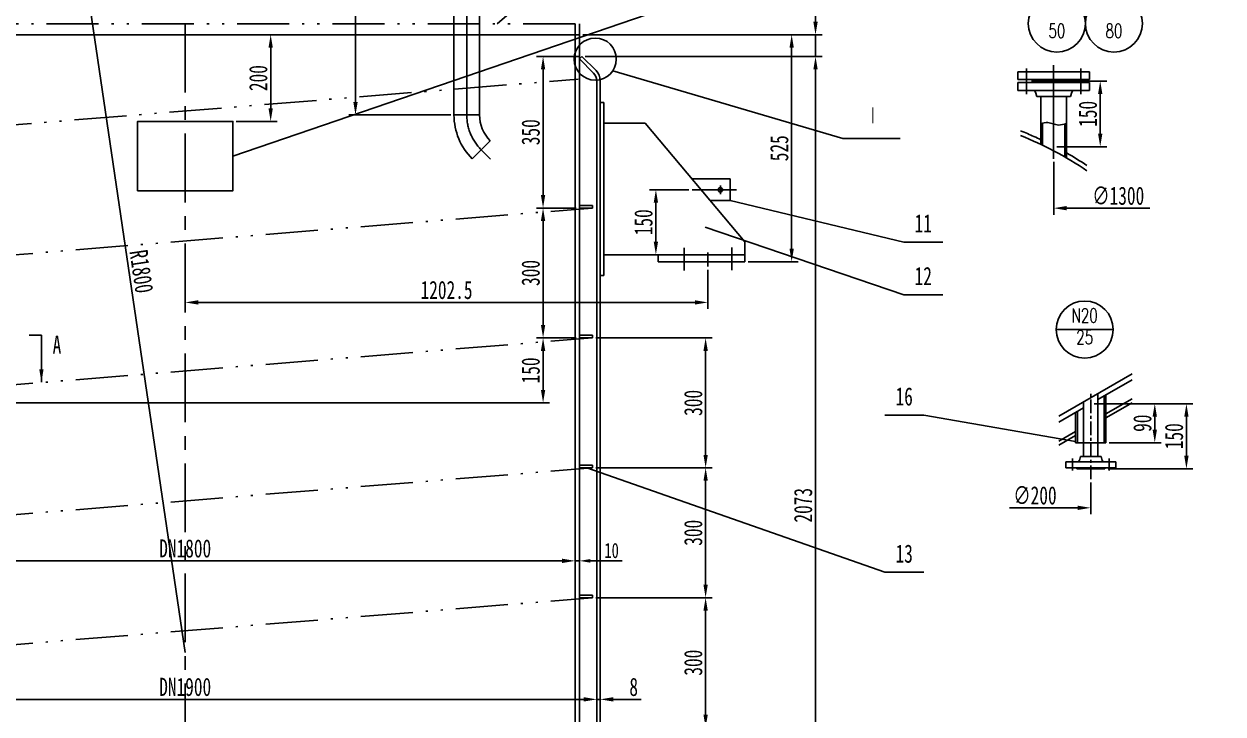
# Model space of a CAD drawing. Extents: x -96442 to 39066, y -106800 to -61725.
# Drawn here: x -94406 to -91639, y -65132 to -63539 of the extents above; entities that cross this region are included whole.
import ezdxf
from ezdxf.enums import TextEntityAlignment as Align

# ---------------------------------------------------------------- set-up
doc = ezdxf.new("R2010")
doc.units = 0
doc.header["$MEASUREMENT"] = 0
doc.linetypes.add('ACAD_ISO12W100', pattern=[22, 12, -3, 0.5, -3, 0.5, -3])
doc.linetypes.add('CENTER', pattern=[50.8, 31.75, -6.35, 6.35, -6.35])
doc.layers.get('0').update_dxf_attribs({"linetype": 'CONTINUOUS'})
doc.layers.get('DEFPOINTS').update_dxf_attribs({"linetype": 'CONTINUOUS'})
for name, color, linetype in [('2', 3, 'CONTINUOUS'), ('3', 1, 'CENTER'), ('4', 2, 'CONTINUOUS'), ('5', 6, 'CONTINUOUS'), ('7', 6, 'ACAD_ISO12W100'), ('8', 7, 'CONTINUOUS')]:
    doc.layers.add(name, color=color, linetype=linetype)
doc.styles.add('1', font='NSimSun.ttf', dxfattribs={"width": 0.7, "height": 3.5})
doc.styles.add('2', font='romans.shx', dxfattribs={"width": 0.7, "height": 3.5, "bigfont": 'hztxt.shx'})
doc.styles.get("Standard").update_dxf_attribs({"font": 'NSimSun.ttf', "width": 0.7, "height": 30})
doc.styles.add('XXX', font='romans.shx', dxfattribs={"width": 0.7, "height": 3.5, "bigfont": 'hztxt.shx'})
doc.dimstyles.get("Standard").update_dxf_attribs({"dimtxt": 0.18, "dimasz": 0.18, "dimexe": 0.18, "dimexo": 0.0625, "dimgap": 0.09, "dimtad": 0, "dimtih": 1, "dimtoh": 1, "dimdec": 4, "dimzin": 0, "dimdsep": 46, "dimtxsty": 'Standard', "dimcen": 0.09, "dimadec": 0, "dimazin": 0, "dimtfac": 1, "dimtdec": 4, "dimtofl": 0, "dimtmove": 0, "dimatfit": 3, "dimfxl": 1, "dimtolj": 1, "dimtzin": 0, "dimarcsym": 0})

# ---------------------------------------------------------------- blocks, each defined once
blk = doc.blocks.new('*D119')
at = {"color": 0, "linetype": 'ByBlock'}
for p, q in [((-92827.6, -64106.7), (-92827.6, -64196.9)), ((-94034.3, -64178.3), (-94034.3, -64196.9)), ((-94004.3, -64181.9), (-92857.6, -64181.9))]:
    blk.add_line(p, q, dxfattribs=at)
for points in [[(-94004.3, -64176.9), (-94004.3, -64186.9), (-94034.3, -64181.9)], [(-92857.6, -64176.9), (-92857.6, -64186.9), (-92827.6, -64181.9)]]:
    blk.add_solid(points, dxfattribs=at)
at = {"layer": 'DEFPOINTS', "color": 0, "linetype": 'ByBlock'}
for p in [(-92827.6, -64099.2), (-94034.3, -64170.8), (-92827.6, -64181.9)]:
    blk.add_point(p, dxfattribs=at)
at = {"color": 0, "linetype": 'ByBlock', "insert": (-93431, -64153.4), "char_height": 42, "attachment_point": 5}
blk.add_mtext('\\A1;1202.5', dxfattribs=at)
blk = doc.blocks.new('*D55')
at = {"color": 0, "linetype": 'ByBlock'}
for p, q in [((-94984.3, -64685.4), (-94984.3, -64842.9)), ((-93084.3, -64746), (-93084.3, -64842.9)), ((-94954.3, -64827.9), (-93114.3, -64827.9))]:
    blk.add_line(p, q, dxfattribs=at)
for points in [[(-94954.3, -64822.9), (-94954.3, -64832.9), (-94984.3, -64827.9)], [(-93114.3, -64822.9), (-93114.3, -64832.9), (-93084.3, -64827.9)]]:
    blk.add_solid(points, dxfattribs=at)
at = {"layer": 'DEFPOINTS', "color": 0, "linetype": 'ByBlock'}
for p in [(-94984.3, -64677.9), (-93084.3, -64738.5), (-93084.3, -64827.9)]:
    blk.add_point(p, dxfattribs=at)
at = {"color": 0, "linetype": 'ByBlock', "insert": (-94034.3, -64799.4), "char_height": 42, "attachment_point": 5}
blk.add_mtext('\\A1;DN1900', dxfattribs=at)
blk = doc.blocks.new('*D54')
at = {"color": 0, "linetype": 'ByBlock'}
for p, q in [((-94934.3, -64493.1), (-94934.3, -64523.1)), ((-94904.3, -64508.1), (-93164.3, -64508.1)), ((-93134.3, -64493.1), (-93134.3, -64523.1))]:
    blk.add_line(p, q, dxfattribs=at)
for points in [[(-94904.3, -64503.1), (-94904.3, -64513.1), (-94934.3, -64508.1)], [(-93164.3, -64503.1), (-93164.3, -64513.1), (-93134.3, -64508.1)]]:
    blk.add_solid(points, dxfattribs=at)
at = {"layer": 'DEFPOINTS', "color": 0, "linetype": 'ByBlock'}
for p in [(-94934.3, -64485.6), (-93134.3, -64485.6), (-93134.3, -64508.1)]:
    blk.add_point(p, dxfattribs=at)
at = {"color": 0, "linetype": 'ByBlock', "insert": (-94034.3, -64479.6), "char_height": 42, "attachment_point": 5}
blk.add_mtext('\\A1;DN1800', dxfattribs=at)
blk = doc.blocks.new('*D49')
at = {"color": 0, "linetype": 'ByBlock'}
for p, q in [((-93131.8, -64263.9), (-93223.2, -64263.9)), ((-93208.2, -64293.9), (-93208.2, -64383.9)), ((-94936.8, -64413.9), (-93193.2, -64413.9))]:
    blk.add_line(p, q, dxfattribs=at)
for points in [[(-93213.2, -64293.9), (-93203.2, -64293.9), (-93208.2, -64263.9)], [(-93213.2, -64383.9), (-93203.2, -64383.9), (-93208.2, -64413.9)]]:
    blk.add_solid(points, dxfattribs=at)
at = {"layer": 'DEFPOINTS', "color": 0, "linetype": 'ByBlock'}
for p in [(-93124.3, -64263.9), (-94944.3, -64413.9), (-93208.2, -64413.9)]:
    blk.add_point(p, dxfattribs=at)
at = {"color": 0, "linetype": 'ByBlock', "insert": (-93236.7, -64338.9), "char_height": 42, "attachment_point": 5, "rotation": 90}
blk.add_mtext('\\A1;150', dxfattribs=at)
blk = doc.blocks.new('*D34')
at = {"color": 0, "linetype": 'ByBlock'}
for p, q in [((-93965.8, -63563.9), (-93822, -63563.9)), ((-93837, -63593.9), (-93837, -63733.9)), ((-93916.8, -63763.9), (-93822, -63763.9))]:
    blk.add_line(p, q, dxfattribs=at)
for points in [[(-93842, -63593.9), (-93832, -63593.9), (-93837, -63563.9)], [(-93842, -63733.9), (-93832, -63733.9), (-93837, -63763.9)]]:
    blk.add_solid(points, dxfattribs=at)
at = {"layer": 'DEFPOINTS', "color": 0, "linetype": 'ByBlock'}
for p in [(-93973.3, -63563.9), (-93924.3, -63763.9), (-93837, -63763.9)]:
    blk.add_point(p, dxfattribs=at)
at = {"color": 0, "linetype": 'ByBlock', "insert": (-93865.5, -63663.9), "char_height": 42, "attachment_point": 5, "rotation": 90}
blk.add_mtext('\\A1;200', dxfattribs=at)
blk = doc.blocks.new('*D107')
at = {"color": 0, "linetype": 'ByBlock'}
blk.add_line((-94034.3, -64990.1), (-94292.6, -63239), dxfattribs=at)
blk.add_solid([(-94287.6, -63238.3), (-94297.5, -63239.8), (-94297, -63209.4)], dxfattribs=at)
at = {"layer": 'DEFPOINTS', "color": 0, "linetype": 'ByBlock'}
for p in [(-94297, -63209.4), (-94034.3, -64990.1)]:
    blk.add_point(p, dxfattribs=at)
at = {"color": 0, "linetype": 'ByBlock', "insert": (-94135.3, -64110.4), "char_height": 42, "attachment_point": 5, "rotation": 278.3899}
blk.add_mtext('\\A1;R1800', dxfattribs=at)
blk = doc.blocks.new('*D103')
at = {"color": 0, "linetype": 'ByBlock'}
for p, q in [((-94041.8, -63180.1), (-95552.5, -63180.1)), ((-95537.5, -63533.9), (-95537.5, -63210.1)), ((-95545, -63563.9), (-95552.5, -63563.9))]:
    blk.add_line(p, q, dxfattribs=at)
for points in [[(-95542.5, -63210.1), (-95532.5, -63210.1), (-95537.5, -63180.1)], [(-95542.5, -63533.9), (-95532.5, -63533.9), (-95537.5, -63563.9)]]:
    blk.add_solid(points, dxfattribs=at)
at = {"layer": 'DEFPOINTS', "color": 0, "linetype": 'ByBlock'}
for p in [(-95537.5, -63180.1), (-94034.3, -63180.1), (-95537.5, -63563.9)]:
    blk.add_point(p, dxfattribs=at)
at = {"color": 0, "linetype": 'ByBlock', "insert": (-95577, -63372), "char_height": 42, "attachment_point": 5, "rotation": 90}
blk.add_mtext('\\A1;(384)', dxfattribs=at)
blk = doc.blocks.new('*D96')
at = {"color": 0, "linetype": 'ByBlock'}
for p, q in [((-93111.2, -63613.9), (-92564.3, -63613.9)), ((-92579.3, -65657), (-92579.3, -63643.9)), ((-93068.8, -65687), (-92564.3, -65687))]:
    blk.add_line(p, q, dxfattribs=at)
for points in [[(-92584.3, -63643.9), (-92574.3, -63643.9), (-92579.3, -63613.9)], [(-92584.3, -65657), (-92574.3, -65657), (-92579.3, -65687)]]:
    blk.add_solid(points, dxfattribs=at)
at = {"layer": 'DEFPOINTS', "color": 0, "linetype": 'ByBlock'}
for p in [(-93118.7, -63613.9), (-92579.3, -63613.9), (-93076.3, -65687)]:
    blk.add_point(p, dxfattribs=at)
at = {"color": 0, "linetype": 'ByBlock', "insert": (-92607.8, -64650.4), "char_height": 42, "attachment_point": 5, "rotation": 90}
blk.add_mtext('\\A1;2073', dxfattribs=at)
blk = doc.blocks.new('*D50')
at = {"color": 0, "linetype": 'ByBlock'}
for p, q in [((-93086.8, -64263.9), (-92818, -64263.9)), ((-92833, -64293.9), (-92833, -64533.9)), ((-93086.8, -64563.9), (-92818, -64563.9))]:
    blk.add_line(p, q, dxfattribs=at)
for points in [[(-92838, -64293.9), (-92828, -64293.9), (-92833, -64263.9)], [(-92838, -64533.9), (-92828, -64533.9), (-92833, -64563.9)]]:
    blk.add_solid(points, dxfattribs=at)
at = {"layer": 'DEFPOINTS', "color": 0, "linetype": 'ByBlock'}
for p in [(-93094.3, -64263.9), (-93094.3, -64563.9), (-92833, -64563.9)]:
    blk.add_point(p, dxfattribs=at)
at = {"color": 0, "linetype": 'ByBlock', "insert": (-92861.5, -64413.9), "char_height": 42, "attachment_point": 5, "rotation": 90}
blk.add_mtext('\\A1;300', dxfattribs=at)
blk = doc.blocks.new('*D93')
at = {"color": 0, "linetype": 'ByBlock'}
for p, q in [((-92159.1, -65330.7), (-92159.1, -65404.4)), ((-92189.1, -65389.4), (-92346.5, -65389.4))]:
    blk.add_line(p, q, dxfattribs=at)
blk.add_solid([(-92189.1, -65384.4), (-92189.1, -65394.4), (-92159.1, -65389.4)], dxfattribs=at)
at = {"layer": 'DEFPOINTS', "color": 0, "linetype": 'ByBlock'}
for p in [(-92416.7, -65320.6), (-92159.1, -65323.2), (-92416.7, -65389.4)]:
    blk.add_point(p, dxfattribs=at)
at = {"color": 0, "linetype": 'ByBlock', "insert": (-92287.9, -65360.9), "char_height": 42, "attachment_point": 5}
blk.add_mtext('\\A1;∅200', dxfattribs=at)
blk = doc.blocks.new('*D62')
at = {"color": 0, "linetype": 'ByBlock'}
for p, q in [((-93159.3, -64778.7), (-93184.3, -64778.7)), ((-93134.3, -64778.7), (-93124.3, -64778.7)), ((-93134.3, -64785), (-93134.3, -64791.2)), ((-93124.3, -64772.5), (-93124.3, -64766.2)), ((-93099.3, -64778.7), (-93025.7, -64778.7))]:
    blk.add_line(p, q, dxfattribs=at)
for points in [[(-93159.3, -64774.6), (-93159.3, -64782.9), (-93134.3, -64778.7)], [(-93099.3, -64774.6), (-93099.3, -64782.9), (-93124.3, -64778.7)]]:
    blk.add_solid(points, dxfattribs=at)
at = {"layer": 'DEFPOINTS', "color": 0, "linetype": 'ByBlock'}
for p in [(-93134.3, -64778.7), (-93124.3, -64778.7), (-93124.3, -64778.7)]:
    blk.add_point(p, dxfattribs=at)
at = {"color": 0, "linetype": 'ByBlock', "insert": (-93050, -64755), "char_height": 35, "attachment_point": 5}
blk.add_mtext('\\A1;10', dxfattribs=at)
blk = doc.blocks.new('*D56')
at = {"color": 0, "linetype": 'ByBlock'}
for p, q in [((-93084.3, -64801.9), (-93084.3, -64842.9)), ((-93076.3, -64801.9), (-93076.3, -64842.9)), ((-93114.3, -64827.9), (-93144.3, -64827.9)), ((-93084.3, -64827.9), (-93076.3, -64827.9)), ((-93046.3, -64827.9), (-92981.7, -64827.9))]:
    blk.add_line(p, q, dxfattribs=at)
for points in [[(-93114.3, -64822.9), (-93114.3, -64832.9), (-93084.3, -64827.9)], [(-93046.3, -64822.9), (-93046.3, -64832.9), (-93076.3, -64827.9)]]:
    blk.add_solid(points, dxfattribs=at)
at = {"layer": 'DEFPOINTS', "color": 0, "linetype": 'ByBlock'}
for p in [(-93084.3, -64794.4), (-93076.3, -64794.4), (-93076.3, -64827.9)]:
    blk.add_point(p, dxfattribs=at)
at = {"color": 0, "linetype": 'ByBlock', "insert": (-92999, -64799.4), "char_height": 42, "attachment_point": 5}
blk.add_mtext('\\A1;8', dxfattribs=at)
blk = doc.blocks.new('*D52')
at = {"color": 0, "linetype": 'ByBlock'}
for p, q in [((-93020.4, -64863.9), (-92818, -64863.9)), ((-92833, -64893.9), (-92833, -65133.9)), ((-93086.8, -65163.9), (-92818, -65163.9))]:
    blk.add_line(p, q, dxfattribs=at)
for points in [[(-92838, -64893.9), (-92828, -64893.9), (-92833, -64863.9)], [(-92838, -65133.9), (-92828, -65133.9), (-92833, -65163.9)]]:
    blk.add_solid(points, dxfattribs=at)
at = {"layer": 'DEFPOINTS', "color": 0, "linetype": 'ByBlock'}
for p in [(-93027.9, -64863.9), (-93094.3, -65163.9), (-92833, -65163.9)]:
    blk.add_point(p, dxfattribs=at)
at = {"color": 0, "linetype": 'ByBlock', "insert": (-92861.5, -65013.9), "char_height": 42, "attachment_point": 5, "rotation": 90}
blk.add_mtext('\\A1;300', dxfattribs=at)
blk = doc.blocks.new('*D51')
at = {"color": 0, "linetype": 'ByBlock'}
for p, q in [((-92943.9, -64563.9), (-92818, -64563.9)), ((-92833, -64593.9), (-92833, -64833.9)), ((-93086.8, -64863.9), (-92818, -64863.9))]:
    blk.add_line(p, q, dxfattribs=at)
for points in [[(-92838, -64593.9), (-92828, -64593.9), (-92833, -64563.9)], [(-92838, -64833.9), (-92828, -64833.9), (-92833, -64863.9)]]:
    blk.add_solid(points, dxfattribs=at)
at = {"layer": 'DEFPOINTS', "color": 0, "linetype": 'ByBlock'}
for p in [(-92951.4, -64563.9), (-93094.3, -64863.9), (-92833, -64863.9)]:
    blk.add_point(p, dxfattribs=at)
at = {"color": 0, "linetype": 'ByBlock', "insert": (-92861.5, -64713.9), "char_height": 42, "attachment_point": 5, "rotation": 90}
blk.add_mtext('\\A1;300', dxfattribs=at)
blk = doc.blocks.new('*D92')
at = {"color": 0, "linetype": 'ByBlock'}
for p, q in [((-91936.5, -64415.9), (-91781.2, -64415.9)), ((-91796.2, -64445.9), (-91796.2, -64475.9)), ((-91901.5, -64505.9), (-91781.2, -64505.9))]:
    blk.add_line(p, q, dxfattribs=at)
for points in [[(-91801.2, -64445.9), (-91791.2, -64445.9), (-91796.2, -64415.9)], [(-91801.2, -64475.9), (-91791.2, -64475.9), (-91796.2, -64505.9)]]:
    blk.add_solid(points, dxfattribs=at)
at = {"layer": 'DEFPOINTS', "color": 0, "linetype": 'ByBlock'}
for p in [(-91944, -64415.9), (-91909, -64505.9), (-91796.2, -64505.9)]:
    blk.add_point(p, dxfattribs=at)
at = {"color": 0, "linetype": 'ByBlock', "insert": (-91824.7, -64460.9), "char_height": 42, "attachment_point": 5, "rotation": 90}
blk.add_mtext('\\A1;90', dxfattribs=at)
blk = doc.blocks.new('*D91')
at = {"color": 0, "linetype": 'ByBlock'}
for p, q in [((-91936.5, -64415.9), (-91708.2, -64415.9)), ((-91723.2, -64445.9), (-91723.2, -64535.9)), ((-91904, -64565.9), (-91708.2, -64565.9))]:
    blk.add_line(p, q, dxfattribs=at)
for points in [[(-91728.2, -64445.9), (-91718.2, -64445.9), (-91723.2, -64415.9)], [(-91728.2, -64535.9), (-91718.2, -64535.9), (-91723.2, -64565.9)]]:
    blk.add_solid(points, dxfattribs=at)
at = {"layer": 'DEFPOINTS', "color": 0, "linetype": 'ByBlock'}
for p in [(-91944, -64415.9), (-91911.5, -64565.9), (-91723.2, -64565.9)]:
    blk.add_point(p, dxfattribs=at)
at = {"color": 0, "linetype": 'ByBlock', "insert": (-91751.7, -64490.9), "char_height": 42, "attachment_point": 5, "rotation": 90}
blk.add_mtext('\\A1;150', dxfattribs=at)
blk = doc.blocks.new('*D71')
at = {"color": 0, "linetype": 'ByBlock'}
for p, q in [((-92029.6, -63857.6), (-92029.6, -63979.3)), ((-91999.6, -63964.3), (-91807.9, -63964.3))]:
    blk.add_line(p, q, dxfattribs=at)
blk.add_solid([(-91999.6, -63959.3), (-91999.6, -63969.3), (-92029.6, -63964.3)], dxfattribs=at)
at = {"layer": 'DEFPOINTS', "color": 0, "linetype": 'ByBlock'}
for p in [(-92029.6, -63850.1), (-91638.7, -63860.5), (-91638.7, -63964.3)]:
    blk.add_point(p, dxfattribs=at)
at = {"color": 0, "linetype": 'ByBlock', "insert": (-91880.5, -63935.8), "char_height": 42, "attachment_point": 5}
blk.add_mtext('\\A1;∅1300', dxfattribs=at)
blk = doc.blocks.new('*D69')
at = {"color": 0, "linetype": 'ByBlock'}
for p, q in [((-92069.8, -63065.1), (-91971, -63065.1)), ((-91986, -63095.1), (-91986, -63186.8)), ((-92086, -63216.8), (-91971, -63216.8))]:
    blk.add_line(p, q, dxfattribs=at)
for points in [[(-91991, -63095.1), (-91981, -63095.1), (-91986, -63065.1)], [(-91991, -63186.8), (-91981, -63186.8), (-91986, -63216.8)]]:
    blk.add_solid(points, dxfattribs=at)
at = {"layer": 'DEFPOINTS', "color": 0, "linetype": 'ByBlock'}
for p in [(-92077.3, -63065.1), (-92093.5, -63216.8), (-91986, -63216.8)]:
    blk.add_point(p, dxfattribs=at)
at = {"color": 0, "linetype": 'ByBlock', "insert": (-92014.5, -63140.9), "char_height": 42, "attachment_point": 5, "rotation": 90}
blk.add_mtext('\\A1;150', dxfattribs=at)
blk = doc.blocks.new('*D106')
at = {"color": 0, "linetype": 'ByBlock'}
blk.add_line((-93314.3, -63538.9), (-93201.1, -63440.5), dxfattribs=at)
blk.add_solid([(-93204.4, -63436.7), (-93197.9, -63444.2), (-93178.5, -63420.8)], dxfattribs=at)
at = {"layer": 'DEFPOINTS', "color": 0, "linetype": 'ByBlock'}
for p in [(-93178.5, -63420.8), (-93314.3, -63538.9)]:
    blk.add_point(p, dxfattribs=at)
at = {"color": 0, "linetype": 'ByBlock', "insert": (-93276.4, -63468.2), "char_height": 42, "attachment_point": 5, "rotation": 41.0145}
blk.add_mtext('\\A1;R180', dxfattribs=at)
blk = doc.blocks.new('*D100')
at = {"color": 0, "linetype": 'ByBlock'}
for p, q in [((-92579.3, -63533.9), (-92579.3, -63441.3)), ((-92626.9, -63563.9), (-92564.3, -63563.9)), ((-92579.3, -63613.9), (-92579.3, -63563.9)), ((-92586.8, -63613.9), (-92594.3, -63613.9)), ((-92579.3, -63643.9), (-92579.3, -63673.9))]:
    blk.add_line(p, q, dxfattribs=at)
for points in [[(-92584.3, -63533.9), (-92574.3, -63533.9), (-92579.3, -63563.9)], [(-92584.3, -63643.9), (-92574.3, -63643.9), (-92579.3, -63613.9)]]:
    blk.add_solid(points, dxfattribs=at)
at = {"layer": 'DEFPOINTS', "color": 0, "linetype": 'ByBlock'}
for p in [(-92634.4, -63563.9), (-92579.3, -63563.9), (-92579.3, -63613.9)]:
    blk.add_point(p, dxfattribs=at)
at = {"color": 0, "linetype": 'ByBlock', "insert": (-92607.8, -63472.6), "char_height": 42, "attachment_point": 5, "rotation": 90}
blk.add_mtext('\\A1;50', dxfattribs=at)
blk = doc.blocks.new('*D99')
at = {"color": 0, "linetype": 'ByBlock'}
for p, q in [((-93116.8, -63563.9), (-92619.4, -63563.9)), ((-92634.4, -64057.9), (-92634.4, -63593.9)), ((-92735, -64087.9), (-92619.4, -64087.9))]:
    blk.add_line(p, q, dxfattribs=at)
for points in [[(-92639.4, -63593.9), (-92629.4, -63593.9), (-92634.4, -63563.9)], [(-92639.4, -64057.9), (-92629.4, -64057.9), (-92634.4, -64087.9)]]:
    blk.add_solid(points, dxfattribs=at)
at = {"layer": 'DEFPOINTS', "color": 0, "linetype": 'ByBlock'}
for p in [(-93124.3, -63563.9), (-92634.4, -63563.9), (-92742.5, -64087.9)]:
    blk.add_point(p, dxfattribs=at)
at = {"color": 0, "linetype": 'ByBlock', "insert": (-92662.9, -63825.9), "char_height": 42, "attachment_point": 5, "rotation": 90}
blk.add_mtext('\\A1;525', dxfattribs=at)
blk = doc.blocks.new('*D98')
at = {"color": 0, "linetype": 'ByBlock'}
for p, q in [((-93126.2, -63613.9), (-93223.2, -63613.9)), ((-93208.2, -63643.9), (-93208.2, -63933.9)), ((-93167.3, -63963.9), (-93223.2, -63963.9))]:
    blk.add_line(p, q, dxfattribs=at)
for points in [[(-93213.2, -63643.9), (-93203.2, -63643.9), (-93208.2, -63613.9)], [(-93213.2, -63933.9), (-93203.2, -63933.9), (-93208.2, -63963.9)]]:
    blk.add_solid(points, dxfattribs=at)
at = {"layer": 'DEFPOINTS', "color": 0, "linetype": 'ByBlock'}
for p in [(-93118.7, -63613.9), (-93208.2, -63963.9), (-93159.8, -63963.9)]:
    blk.add_point(p, dxfattribs=at)
at = {"color": 0, "linetype": 'ByBlock', "insert": (-93236.7, -63788.9), "char_height": 42, "attachment_point": 5, "rotation": 90}
blk.add_mtext('\\A1;350', dxfattribs=at)
blk = doc.blocks.new('*D97')
at = {"color": 0, "linetype": 'ByBlock'}
for p, q in [((-93131.8, -63963.9), (-93223.2, -63963.9)), ((-93208.2, -64233.9), (-93208.2, -63993.9)), ((-93200.6, -64263.9), (-93223.2, -64263.9))]:
    blk.add_line(p, q, dxfattribs=at)
for points in [[(-93213.2, -63993.9), (-93203.2, -63993.9), (-93208.2, -63963.9)], [(-93213.2, -64233.9), (-93203.2, -64233.9), (-93208.2, -64263.9)]]:
    blk.add_solid(points, dxfattribs=at)
at = {"layer": 'DEFPOINTS', "color": 0, "linetype": 'ByBlock'}
for p in [(-93208.2, -63963.9), (-93124.3, -63963.9), (-93193.1, -64263.9)]:
    blk.add_point(p, dxfattribs=at)
at = {"color": 0, "linetype": 'ByBlock', "insert": (-93236.7, -64113.9), "char_height": 42, "attachment_point": 5, "rotation": 90}
blk.add_mtext('\\A1;300', dxfattribs=at)
blk = doc.blocks.new('*D72')
at = {"color": 0, "linetype": 'ByBlock'}
for p, q in [((-93441.4, -63149.1), (-93656.2, -63149.1)), ((-93641.2, -63179.1), (-93641.2, -63719.1)), ((-93421.3, -63749.1), (-93656.2, -63749.1))]:
    blk.add_line(p, q, dxfattribs=at)
for points in [[(-93646.2, -63179.1), (-93636.2, -63179.1), (-93641.2, -63149.1)], [(-93646.2, -63719.1), (-93636.2, -63719.1), (-93641.2, -63749.1)]]:
    blk.add_solid(points, dxfattribs=at)
at = {"layer": 'DEFPOINTS', "color": 0, "linetype": 'ByBlock'}
for p in [(-93433.9, -63149.1), (-93641.2, -63749.1), (-93413.8, -63749.1)]:
    blk.add_point(p, dxfattribs=at)
at = {"color": 0, "linetype": 'ByBlock', "insert": (-93669.7, -63449.1), "char_height": 42, "attachment_point": 5, "rotation": 90}
blk.add_mtext('\\A1;600', dxfattribs=at)
blk = doc.blocks.new('*D35')
at = {"color": 0, "linetype": 'ByBlock'}
for p, q in [((-92915.8, -63547.2), (-93006.8, -63547.2)), ((-92991.8, -63667.2), (-92991.8, -63577.2)), ((-93032, -63697.2), (-92976.8, -63697.2))]:
    blk.add_line(p, q, dxfattribs=at)
for points in [[(-92996.8, -63577.2), (-92986.8, -63577.2), (-92991.8, -63547.2)], [(-92996.8, -63667.2), (-92986.8, -63667.2), (-92991.8, -63697.2)]]:
    blk.add_solid(points, dxfattribs=at)
at = {"layer": 'DEFPOINTS', "color": 0, "linetype": 'ByBlock'}
for p in [(-92991.8, -63547.2), (-92908.3, -63547.2), (-93039.5, -63697.2)]:
    blk.add_point(p, dxfattribs=at)
at = {"color": 0, "linetype": 'ByBlock', "insert": (-93020.3, -63622.2), "char_height": 42, "attachment_point": 5, "rotation": 90}
blk.add_mtext('\\A1;150', dxfattribs=at)

msp = doc.modelspace()

# ---------------------------------------------------------------- linework, layer by layer
at = {"layer": '2'}
for p, q in [((-93413.8296, -63183.0783), (-93413.8296, -63749.0783)), ((-93354.8296, -63183.0783), (-93354.8296, -63749.0783)), ((-92017.9757, -64444.711), (-91848.7794, -64347.0255)), ((-91927.493, -64406.3272), (-91848.7794, -64360.8819)), ((-92017.9757, -64458.5674), (-91960.493, -64425.3797)), ((-91908.993, -64439.5248), (-91848.7794, -64404.7605)), ((-91908.993, -64448.7624), (-91848.7794, -64413.9981)), ((-92017.9757, -64502.446), (-91978.993, -64479.9393)), ((-92017.9757, -64511.6836), (-91978.993, -64489.1769))]:
    msp.add_line(p, q, dxfattribs=at)
at = {"layer": '2', "ltscale": 10}
for p, q in [((-93134.3296, -63563.8933), (-93134.3296, -63538.8933)), ((-93124.3296, -63563.8933), (-93124.3296, -63538.8933)), ((-94034.3296, -63563.8933), (-94944.3296, -63563.8933)), ((-94034.3296, -63563.8933), (-93124.3296, -63563.8933)), ((-93134.3296, -63563.8933), (-93134.3296, -65301.1916)), ((-93124.3296, -63563.8933), (-93124.3296, -65294.8408)), ((-93124.3296, -63563.8933), (-93124.3296, -65295.4181)), ((-93124.3296, -63619.5502), (-93118.6728, -63613.8933)), ((-93124.3296, -63619.5502), (-93091.652, -63652.2278)), ((-93118.6728, -63613.8933), (-93085.9951, -63646.571)), ((-92029.6466, -63649.427), (-92112.1466, -63649.427)), ((-92112.1466, -63667.427), (-92112.1466, -63649.427)), ((-92029.6466, -63649.427), (-91947.1466, -63649.427)), ((-91947.1466, -63667.427), (-91947.1466, -63649.427)), ((-93084.3296, -63669.9055), (-93084.3296, -65182.8811)), ((-93076.3296, -63669.9055), (-93076.3296, -64183.8933)), ((-92029.6466, -63667.427), (-92112.1466, -63667.427)), ((-92112.1466, -63674.427), (-92112.1466, -63692.427)), ((-92029.6466, -63674.427), (-92112.1466, -63674.427)), ((-92079.2295, -63669.427), (-92079.2295, -63667.427)), ((-92079.2295, -63672.427), (-92079.2295, -63669.427)), ((-92029.6466, -63669.427), (-92079.2295, -63669.427)), ((-92029.6466, -63669.427), (-92079.2295, -63669.427)), ((-92079.2295, -63672.427), (-92079.2295, -63674.427)), ((-92029.6466, -63672.427), (-92079.2295, -63672.427)), ((-92029.6466, -63667.427), (-91947.1466, -63667.427)), ((-92029.6466, -63669.427), (-91980.0636, -63669.427)), ((-92029.6466, -63669.427), (-91980.0636, -63669.427)), ((-92029.6466, -63672.427), (-91980.0636, -63672.427)), ((-92029.6466, -63674.427), (-91947.1466, -63674.427)), ((-91980.0636, -63669.427), (-91980.0636, -63667.427)), ((-91980.0636, -63672.427), (-91980.0636, -63669.427)), ((-91980.0636, -63672.427), (-91980.0636, -63674.427)), ((-91947.1466, -63674.427), (-91947.1466, -63692.427)), ((-92029.6466, -63692.427), (-92112.1466, -63692.427)), ((-92071.8551, -63695.9981), (-92068.7451, -63706.427)), ((-92029.6466, -63706.427), (-92068.7451, -63706.427)), ((-92059.1466, -63706.427), (-92059.1466, -63817.2239)), ((-92029.6466, -63692.427), (-91947.1466, -63692.427)), ((-92029.6466, -63706.427), (-91990.5481, -63706.427)), ((-92000.1466, -63706.427), (-92000.1466, -63848.1001)), ((-91987.438, -63695.9981), (-91990.5481, -63706.427)), ((-93068.3296, -63719.9055), (-93076.3296, -63719.9055)), ((-93068.3296, -64119.9055), (-93068.3296, -63719.9055)), ((-93413.8296, -63749.0783), (-93354.8296, -63749.0783)), ((-92972.5388, -63767.9055), (-93068.3296, -63767.9055)), ((-92742.5388, -64041.9055), (-92972.5388, -63767.9055)), ((-92055.6466, -63767.7478), (-92055.6466, -63818.8986)), ((-92003.6466, -63769.5721), (-92003.6466, -63846.0971)), ((-93371.9553, -63850.172), (-93330.236, -63808.4527)), ((-93094.3296, -63957.8933), (-93124.3296, -63957.8933)), ((-93094.3296, -63957.8933), (-93094.3296, -63963.8933)), ((-93094.3296, -63963.8933), (-93124.3296, -63963.8933)), ((-93124.3296, -63966.3205), (-93094.3296, -63963.8933)), ((-92742.5388, -64087.9055), (-92742.5388, -64041.9055)), ((-92742.5388, -64071.9055), (-93068.3296, -64071.9055)), ((-92942.5388, -64087.9055), (-92942.5388, -64071.9055)), ((-92742.5388, -64087.9055), (-92942.5388, -64087.9055)), ((-93068.3296, -64119.9055), (-93076.3296, -64119.9055)), ((-93076.3296, -64183.8933), (-93076.3296, -65182.8811)), ((-93094.3296, -64257.8933), (-93124.3296, -64257.8933)), ((-93124.3296, -64266.3205), (-93094.3296, -64263.8933)), ((-93094.3296, -64263.8933), (-93124.3296, -64263.8933)), ((-93094.3296, -64257.8933), (-93094.3296, -64263.8933)), ((-91927.493, -64537.8535), (-91927.493, -64392.4708)), ((-91912.993, -64505.8535), (-91912.993, -64397.9556)), ((-91908.993, -64505.8535), (-91908.993, -64395.6462)), ((-91960.493, -64537.8535), (-91960.493, -64411.5233)), ((-91978.993, -64505.8535), (-91978.993, -64436.0607)), ((-91974.993, -64505.8535), (-91974.993, -64433.7513)), ((-91908.993, -64505.8535), (-91978.993, -64505.8535)), ((-91970.113, -64546.8262), (-91967.8636, -64537.8535)), ((-91943.993, -64537.8535), (-91967.8636, -64537.8535)), ((-91943.993, -64537.8535), (-91920.1224, -64537.8535)), ((-91917.8729, -64546.8262), (-91920.1224, -64537.8535)), ((-93094.3296, -64557.8933), (-93124.3296, -64557.8933)), ((-93094.3296, -64563.8933), (-93124.3296, -64563.8933)), ((-93124.3296, -64566.3205), (-93094.3296, -64563.8933)), ((-93094.3296, -64557.8933), (-93094.3296, -64563.8933)), ((-91943.993, -64549.8535), (-92001.493, -64549.8535)), ((-92001.493, -64563.8535), (-92001.493, -64549.8535)), ((-91943.993, -64563.8535), (-92001.493, -64563.8535)), ((-91976.493, -64565.8535), (-91976.493, -64563.8535)), ((-91943.993, -64565.8535), (-91976.493, -64565.8535)), ((-91943.993, -64549.8535), (-91886.493, -64549.8535)), ((-91943.993, -64563.8535), (-91886.493, -64563.8535)), ((-91943.993, -64565.8535), (-91911.493, -64565.8535)), ((-91911.493, -64565.8535), (-91911.493, -64563.8535)), ((-91886.493, -64563.8535), (-91886.493, -64549.8535)), ((-93094.3296, -64857.8933), (-93124.3296, -64857.8933)), ((-93094.3296, -64863.8933), (-93124.3296, -64863.8933)), ((-93124.3296, -64866.3205), (-93094.3296, -64863.8933)), ((-93094.3296, -64857.8933), (-93094.3296, -64863.8933))]:
    msp.add_line(p, q, dxfattribs=at)
at = {"layer": '2', "ltscale": 5}
msp.add_lwpolyline([(-94144.3296, -63923.8933), (-93924.3296, -63923.8933), (-93924.3296, -63763.8933), (-94144.3296, -63763.8933)], close=True, dxfattribs=at)
at = {"layer": '2', "ltscale": 10}
msp.add_lwpolyline([(-92864.2541, -63896.9055), (-92776.5394, -63896.9055), (-92776.5394, -63946.9055), (-92822.2833, -63946.9055)], dxfattribs=at)
msp.add_circle((-92798.9254, -63921.9055), 5, dxfattribs=at)
for centre, radius, start, end in [((-93109.3296, -63669.9055), 25, 0, 45), ((-93109.3296, -63669.9055), 33, 0, 45), ((-92076.6466, -63697.427), 5, 360, 90), ((-91982.6466, -63697.427), 5, 90, 180), ((-93270.8616, -63749.0783), 142.968, 180, 225), ((-93270.8616, -63749.0783), 83.968, 180, 225), ((-91973.993, -64545.8535), 4, 270, 0), ((-91913.993, -64545.8535), 4, 180, 270)]:
    msp.add_arc(centre, radius, start, end, dxfattribs=at)
for start_param, end_param in [(3.90537915, 4.02109242), (3.772181525, 3.90537915)]:
    msp.add_ellipse((-92679.6466, -64143.1763), major_axis=(-900, 0), ratio=0.5, start_param=start_param, end_param=end_param, dxfattribs=at)
msp.add_open_spline([(-92059.1466, -63806.1625), (-92064.421, -63803.6848), (-92069.7535, -63801.2391), (-92085.1896, -63794.3272), (-92095.4334, -63789.942), (-92105.8636, -63785.6741)], degree=3, knots=[3.95816916668, 3.95816916668, 3.95816916668, 3.95816916668, 3.98203900996, 3.98203900996, 4.02654147269, 4.02654147269, 4.02654147269, 4.02654147269], dxfattribs=at)
msp.add_open_spline([(-91952.7342, -63865.7686), (-91967.7454, -63855.7091), (-91983.567, -63845.9716), (-92000.1466, -63836.5854)], degree=3, dxfattribs=at)
at = {"layer": '3', "ltscale": 5}
msp.add_line((-94034.3296, -62776.0867), (-94034.3296, -66513.7449), dxfattribs=at)
at = {"layer": '3', "ltscale": 10}
for p, q in [((-93384.3296, -63749.0783), (-93384.3296, -63134.8238)), ((-92092.163, -63641.8089), (-92092.163, -63701.0124)), ((-92029.6466, -63634.0391), (-92029.6466, -63850.1496)), ((-91967.1301, -63641.8089), (-91967.1301, -63701.0124)), ((-93329.2748, -63851.1332), (-93351.0956, -63829.3123)), ((-92864.3265, -63921.9055), (-92761.5394, -63921.9055)), ((-92798.9254, -63912.2271), (-92798.9254, -63931.5839)), ((-92882.6182, -64108.2672), (-92882.6182, -64055.894)), ((-92827.5785, -64066.912), (-92827.5785, -64099.1812)), ((-92772.5388, -64107.3356), (-92772.5388, -64054.9624)), ((-91986.493, -64570.2337), (-91986.493, -64542.2337)), ((-91901.493, -64570.2337), (-91901.493, -64542.2337))]:
    msp.add_line(p, q, dxfattribs=at)
at = {"layer": '3'}
msp.add_line((-91943.993, -64590.1144), (-91943.993, -64386.7267), dxfattribs=at)
at = {"layer": '3', "ltscale": 10}
msp.add_arc((-93270.8616, -63749.0783), 113.468, 180, 225, dxfattribs=at)
at = {"layer": '4'}
msp.add_circle((-93087.8228, -63620.0982), 48.6909, dxfattribs=at)
at = {"layer": '5', "ltscale": 10}
msp.add_spline([(-92000.1466, -63768.427), (-92018.5284, -63772.2633), (-92043.3985, -63766.7605), (-92059.1466, -63768.427)], degree=3, dxfattribs=at)
at = {"layer": '7', "ltscale": 10}
for p, q in [((-93134.3296, -63538.8933), (-94944.3296, -63538.8933)), ((-94947.5709, -63813.8933), (-93127.5709, -63666.3205)), ((-94944.3296, -64113.8933), (-93124.3296, -63966.3205)), ((-94944.3296, -64413.8933), (-93124.3296, -64266.3205)), ((-94944.3296, -64713.8933), (-93124.3296, -64566.4823)), ((-94944.3296, -65013.8933), (-93124.3296, -64866.4823))]:
    msp.add_line(p, q, dxfattribs=at)
at = {"layer": '8'}
for p, q in [((-93924.3296, -63843.8933), (-92419.6333, -63329.1622)), ((-92516.0723, -63803.6253), (-93047.1734, -63646.9017)), ((-92383.8977, -63803.6253), (-92516.0723, -63803.6253)), ((-92776.5394, -63946.9055), (-92375.6333, -64042.5048)), ((-92834.2416, -64008.4857), (-92375.6333, -64164.1261)), ((-92285.6333, -64042.5048), (-92375.6333, -64042.5048)), ((-92285.6333, -64164.1261), (-92375.6333, -64164.1261)), ((-92023.9147, -64244.6314), (-91892.1636, -64244.6314)), ((-92329.6333, -64442.1167), (-92419.6333, -64442.1167)), ((-92329.6333, -64442.1167), (-91978.993, -64503.1465)), ((-93107.3296, -64563.8933), (-92419.6333, -64805.213)), ((-92329.6333, -64805.213), (-92419.6333, -64805.213))]:
    msp.add_line(p, q, dxfattribs=at)
for centre in [(-92022.2383, -63537.7544), (-91890.4872, -63537.7544), (-91958.0392, -64244.6314)]:
    msp.add_circle(centre, 65.8756, dxfattribs=at)

# ---------------------------------------------------------------- texts
at = {"layer": '8', "width": 0.7}
for s, height, style, p in [('50', 32.4, 'XXX', (-92022.2383, -63581.0034)), ('80', 32.4, 'XXX', (-91890.4872, -63581.0034)), ('Ⅰ', 42, '2', (-92446.926, -63784.8683)), ('11', 42, '1', (-92330.6333, -64032.8876)), ('12', 42, '1', (-92330.6333, -64154.5088)), ('N20', 32.4, 'XXX', (-91958.0392, -64238.198)), ('A', 42, '1', (-94330.2996, -64313.1847)), ('25', 32.4, 'XXX', (-91958.0392, -64287.8804)), ('16', 42, '1', (-92374.6333, -64432.4995)), ('13', 42, '1', (-92374.6333, -64795.5958))]:
    msp.add_text(s, height=height, dxfattribs=dict(at, style=style)).set_placement(p, align=Align.BOTTOM_CENTER)

# ---------------------------------------------------------------- dimensions: what is measured, and where the dimension line sits
at = {"layer": '4'}
for base, p1, p2, picture, middle in [((-93641.1987, -63749.0783), (-93433.9126, -63149.0783), (-93413.8296, -63749.0783), '*D72', (-93669.6987, -63449.0783)), ((-92579.3433, -63563.8933), (-92579.3433, -63613.8933), (-92634.4343, -63563.8933), '*D100', (-92607.8433, -63472.5933)), ((-93836.9515, -63763.8933), (-93973.306, -63563.8933), (-93924.3296, -63763.8933), '*D34', (-93865.4515, -63663.8933)), ((-93208.2423, -63963.8933), (-93118.6728, -63613.8933), (-93159.7995, -63963.8933), '*D98', (-93236.7423, -63788.8933)), ((-93208.2423, -63963.8933), (-93193.1207, -64263.8933), (-93124.3296, -63963.8933), '*D97', (-93236.7423, -64113.8933)), ((-93208.2423, -64413.8933), (-93124.3296, -64263.8933), (-94944.3296, -64413.8933), '*D49', (-93236.7423, -64338.8933)), ((-92832.9907, -64563.8933), (-93094.3296, -64263.8933), (-93094.3296, -64563.8933), '*D50', (-92861.4907, -64413.8933)), ((-91796.1553, -64505.8535), (-91943.993, -64415.8535), (-91908.993, -64505.8535), '*D92', (-91824.6553, -64460.8535)), ((-91723.2356, -64565.8535), (-91943.993, -64415.8535), (-91911.493, -64565.8535), '*D91', (-91751.7356, -64490.8535)), ((-92832.9907, -64863.8933), (-92951.4102, -64563.8933), (-93094.3296, -64863.8933), '*D51', (-92861.4907, -64713.8933)), ((-92832.9907, -65163.8933), (-93027.8832, -64863.8933), (-93094.3296, -65163.8933), '*D52', (-92861.4907, -65013.8933))]:
    dim = msp.add_linear_dim(base=base, p1=p1, p2=p2, angle=90, dimstyle='Standard', override={"dimscale": 12, "dimtxt": 3.5, "dimasz": 2.5, "dimexe": 1.25, "dimexo": 0.625, "dimgap": 0.625, "dimtad": 1, "dimtih": 0, "dimtoh": 0, "dimdec": 3, "dimzin": 8, "dimcen": 0, "dimtfac": 0.7, "dimtdec": 1, "dimtofl": 1, "dimatfit": 0}, dxfattribs=at)
    dim.commit()
    dim.dimension.update_dxf_attribs({"geometry": picture, "text_midpoint": middle})
for base, p1, p2, text, picture, middle in [((-95537.5104, -63180.0997), (-95537.5104, -63563.8933), (-94034.3296, -63180.0997), '(384)', '*D103', (-95577.0104, -63371.9965)), ((-92634.4343, -63563.8933), (-92742.5388, -64087.9055), (-93124.3296, -63563.8933), '525', '*D99', (-92662.9343, -63825.8994)), ((-92579.3433, -63613.8933), (-93076.3296, -65686.9873), (-93118.6728, -63613.8933), '2073', '*D96', (-92607.8433, -64650.4403))]:
    dim = msp.add_linear_dim(base=base, p1=p1, p2=p2, angle=90, text=text, dimstyle='Standard', override={"dimscale": 12, "dimtxt": 3.5, "dimasz": 2.5, "dimexe": 1.25, "dimexo": 0.625, "dimgap": 0.625, "dimtad": 1, "dimtih": 0, "dimtoh": 0, "dimdec": 3, "dimzin": 8, "dimcen": 0, "dimtfac": 0.7, "dimtdec": 1, "dimtofl": 1, "dimatfit": 0}, dxfattribs=at)
    dim.commit()
    dim.dimension.update_dxf_attribs({"geometry": picture, "text_midpoint": middle})
for center, mpoint, picture, middle in [((-94034.3296, -64990.0997), (-94296.9638, -63209.363), '*D107', (-94135.2631, -64110.4124)), ((-93314.3296, -63538.8933), (-93178.5117, -63420.7684), '*D106', (-93276.4419, -63468.1701))]:
    dim = msp.add_radius_dim(center=center, mpoint=mpoint, dimstyle='Standard', override={"dimscale": 12, "dimtxt": 3.5, "dimasz": 2.5, "dimexe": 1.25, "dimexo": 0.625, "dimgap": 0.625, "dimtad": 1, "dimtih": 0, "dimtoh": 0, "dimdec": 3, "dimzin": 8, "dimcen": 0, "dimtfac": 0.7, "dimtdec": 1, "dimtofl": 1, "dimatfit": 0}, dxfattribs=at)
    dim.commit()
    dim.dimension.update_dxf_attribs({"geometry": picture, "text_midpoint": middle})
dim = msp.add_linear_dim(base=(-91922.1432, -63822.427), p1=(-92013.3966, -63670.6658), p2=(-92029.6466, -63822.427), angle=90, text='150', dimstyle='Standard', override={"dimscale": 12, "dimtxt": 3.5, "dimasz": 2.5, "dimexe": 1.25, "dimexo": 0.625, "dimgap": 0.625, "dimtad": 1, "dimtih": 0, "dimtoh": 0, "dimdec": 3, "dimzin": 8, "dimcen": 0, "dimtfac": 0.7, "dimtdec": 1, "dimtofl": 1, "dimatfit": 0}, dxfattribs=at)
dim.commit()
dim.dimension.update_dxf_attribs({"geometry": '*D69', "text_midpoint": (-91950.6432, -63746.5464), "insert": (63.8653, -605.6059)})
dim = msp.add_linear_dim(base=(-91638.7133, -63964.3099), p1=(-92029.6466, -63850.1496), p2=(-91638.7133, -63860.4641), text='%%C1300', dimstyle='Standard', override={"dimscale": 12, "dimtxt": 3.5, "dimasz": 2.5, "dimexe": 1.25, "dimexo": 0.625, "dimgap": 0.625, "dimtad": 1, "dimtih": 0, "dimtoh": 0, "dimdec": 3, "dimzin": 8, "dimcen": 0, "dimse2": 1, "dimsd2": 1, "dimtfac": 0.7, "dimtdec": 1, "dimtofl": 1, "dimatfit": 0}, dxfattribs=at)
dim.commit()
dim.dimension.update_dxf_attribs({"geometry": '*D71', "text_midpoint": (-91880.5416, -63964.3099), "dimtype": 128})
dim = msp.add_linear_dim(base=(-92947.7834, -63921.9055), p1=(-92995.5447, -64071.9055), p2=(-92864.3265, -63921.9055), angle=270, dimstyle='Standard', override={"dimscale": 12, "dimtxt": 3.5, "dimasz": 2.5, "dimexe": 1.25, "dimexo": 0.625, "dimgap": 0.625, "dimtad": 1, "dimtih": 0, "dimtoh": 0, "dimdec": 3, "dimzin": 8, "dimcen": 0, "dimtfac": 0.7, "dimtdec": 1, "dimtofl": 1, "dimatfit": 0}, dxfattribs=at)
dim.commit()
dim.dimension.update_dxf_attribs({"geometry": '*D35', "text_midpoint": (-92976.2834, -63996.9055), "insert": (44, -374.6608)})
dim = msp.add_linear_dim(base=(-92827.5785, -64181.9054), p1=(-94034.3296, -64170.8393), p2=(-92827.5785, -64099.1812), text='1202.5', dimstyle='Standard', override={"dimscale": 12, "dimtxt": 3.5, "dimasz": 2.5, "dimexe": 1.25, "dimexo": 0.625, "dimgap": 0.625, "dimtad": 1, "dimtih": 0, "dimtoh": 0, "dimdec": 3, "dimzin": 8, "dimcen": 0, "dimtfac": 0.7, "dimtdec": 1, "dimtofl": 1, "dimatfit": 0}, dxfattribs=at)
dim.commit()
dim.dimension.update_dxf_attribs({"geometry": '*D119', "text_midpoint": (-93430.9541, -64153.4054)})
for base, p1, p2, text, override, picture, middle, set_off in [((-92201.5712, -64656.2385), (-91943.993, -64590.1144), (-92201.5712, -64587.4555), '%%c200', {"dimscale": 12, "dimtxt": 3.5, "dimasz": 2.5, "dimexe": 1.25, "dimexo": 0.625, "dimgap": 0.625, "dimtad": 1, "dimtih": 0, "dimtoh": 0, "dimdec": 3, "dimzin": 8, "dimcen": 0, "dimse2": 1, "dimsd2": 1, "dimtfac": 0.7, "dimtdec": 1, "dimtofl": 1, "dimatfit": 0}, '*D93', (-92072.7821, -64627.7385), (215.1104, 733.1336)), ((-93134.3296, -64778.7183), (-94934.3296, -64756.2315), (-93134.3296, -64756.2315), 'DN1800', {"dimscale": 12, "dimtxt": 3.5, "dimasz": 2.5, "dimexe": 1.25, "dimexo": 0.625, "dimgap": 0.625, "dimtad": 1, "dimtih": 0, "dimtoh": 0, "dimdec": 3, "dimzin": 8, "dimcen": 0, "dimtfac": 0.7, "dimtdec": 1, "dimtofl": 1, "dimatfit": 0}, '*D54', (-94034.3296, -64750.2183), (0, -270.6486)), ((-93084.3296, -65098.5006), (-94984.3296, -64948.4989), (-93084.3296, -65009.1379), 'DN1900', {"dimscale": 12, "dimtxt": 3.5, "dimasz": 2.5, "dimexe": 1.25, "dimexo": 0.625, "dimgap": 0.625, "dimtad": 1, "dimtih": 0, "dimtoh": 0, "dimdec": 3, "dimzin": 8, "dimcen": 0, "dimtfac": 0.7, "dimtdec": 1, "dimtofl": 1, "dimatfit": 0}, '*D55', (-94034.3296, -65070.0006), (0, -270.6486))]:
    dim = msp.add_linear_dim(base=base, p1=p1, p2=p2, text=text, dimstyle='Standard', override=override, dxfattribs=at)
    dim.commit()
    dim.dimension.update_dxf_attribs({"geometry": picture, "text_midpoint": middle, "insert": set_off})
dim = msp.add_linear_dim(base=(-93124.3296, -64778.7249), p1=(-93134.3296, -64778.7249), p2=(-93124.3296, -64778.7249), dimstyle='Standard', override={"dimscale": 10, "dimtxt": 3.5, "dimasz": 2.5, "dimexe": 1.25, "dimexo": 0.625, "dimgap": 0.625, "dimtad": 1, "dimtih": 0, "dimtoh": 0, "dimdec": 3, "dimzin": 8, "dimcen": 0, "dimtfac": 0.7, "dimtdec": 1, "dimtofl": 1, "dimatfit": 0}, dxfattribs=at)
dim.commit()
dim.dimension.update_dxf_attribs({"geometry": '*D62', "text_midpoint": (-93049.9963, -64754.9749)})
dim = msp.add_linear_dim(base=(-93076.3296, -65098.5006), p1=(-93084.3296, -65065.0692), p2=(-93076.3296, -65065.0692), dimstyle='Standard', override={"dimscale": 12, "dimtxt": 3.5, "dimasz": 2.5, "dimexe": 1.25, "dimexo": 0.625, "dimgap": 0.625, "dimtad": 1, "dimtih": 0, "dimtoh": 0, "dimdec": 3, "dimzin": 8, "dimcen": 0, "dimtfac": 0.7, "dimtdec": 1, "dimtofl": 1, "dimatfit": 0}, dxfattribs=at)
dim.commit()
dim.dimension.update_dxf_attribs({"geometry": '*D56', "text_midpoint": (-92999.0296, -65070.0006), "insert": (0, -270.6486)})

# ---------------------------------------------------------------- leaders
msp.add_leader([(-94366.1354, -64366.4582), (-94366.1354, -64257.4454), (-94394.1862, -64257.4454)], dimstyle='Standard', override={"dimscale": 12, "dimtxt": 3.5, "dimasz": 2.5, "dimexe": 1.25, "dimexo": 0.625, "dimgap": 0.625, "dimtad": 1, "dimtih": 0, "dimtoh": 0, "dimdec": 3, "dimzin": 8, "dimcen": 0, "dimtfac": 0.7, "dimtdec": 1, "dimtofl": 1}, dxfattribs=at)

doc.saveas('drawing.dxf')
